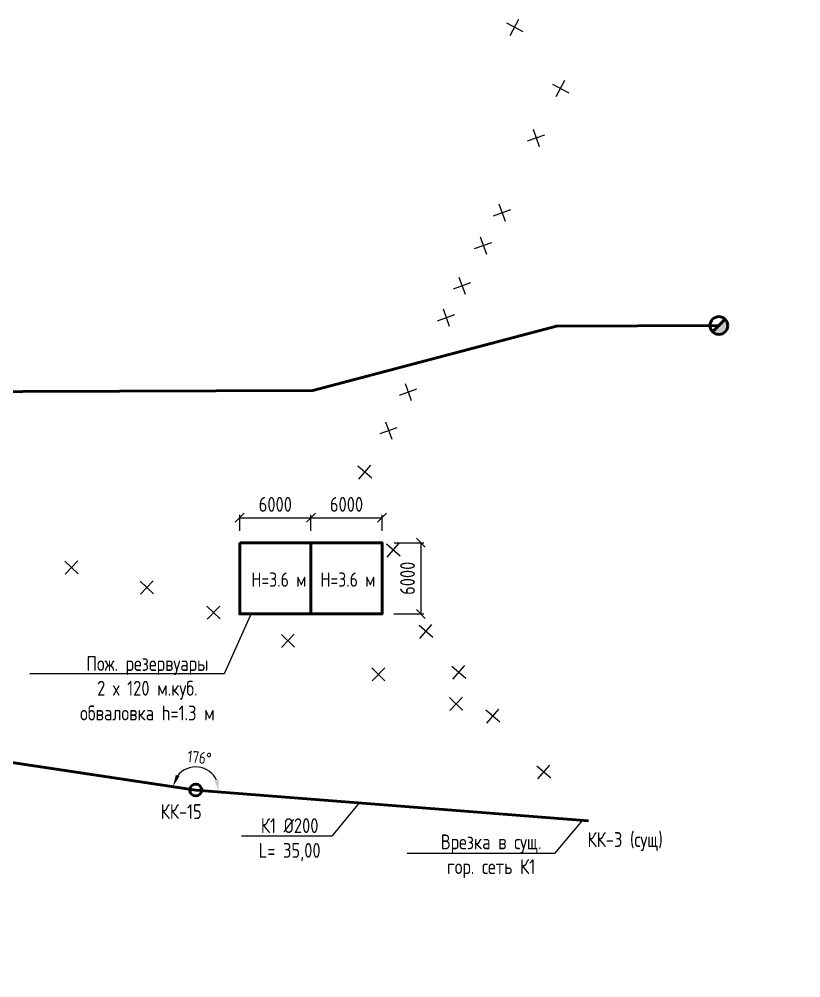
# Model space of a CAD drawing. Header units: millimetres. Extents: x 1085 to 5206446910, y 759 to 4926415281.
# Drawn here: x 5202985724 to 5203051599, y 4926199776 to 4926280534 of the extents above; entities that cross this region are included whole.
import ezdxf
from ezdxf import colors
from ezdxf.entities.mleader import LeaderData, LeaderLine
from ezdxf.math import Vec2, Vec3

# ---------------------------------------------------------------- set-up
doc = ezdxf.new("R2010")
doc.units = ezdxf.units.MM
for name, color, linetype, lineweight in [('!В1', 150, 'Continuous', 50), ('!К1', 30, 'Continuous', 50), ('!К1_Метки', 30, 'Continuous', 9), ('Text blocks_Ном._пера__28', 7, 'Continuous', 13)]:
    doc.layers.add(name, color=color, linetype=linetype, lineweight=lineweight)
doc.layers.add('Выноски', color=7, linetype='Continuous')
doc.styles.add('GOST 2.304', font='GOST_0.TTF')
doc.styles.get("Standard").update_dxf_attribs({"font": 'GOST_0.TTF'})
doc.dimstyles.new('ISO-25', dxfattribs={"dimtxt": 2.5, "dimasz": 2.5, "dimexe": 1.25, "dimexo": 0.625, "dimtad": 1, "dimtxsty": 'Standard', "dimcen": 2.5, "dimadec": 0, "dimazin": 0, "dimtfac": 1, "dimtmove": 0, "dimatfit": 3, "dimfxl": 1, "dimarcsym": 0})
doc.dimstyles.new('STANDARD$0', dxfattribs={"dimscale": 100, "dimtxt": 2.5, "dimasz": 1, "dimexe": 0.5, "dimexo": 2, "dimgap": 1, "dimtad": 1, "dimdec": 0, "dimzin": 0, "dimdsep": 46, "dimtxsty": 'Standard', "dimblk1": 'OBLIQUE', "dimblk2": 'OBLIQUE', "dimsah": 1, "dimcen": 2, "dimadec": 0, "dimazin": 0, "dimtfac": 1, "dimtdec": 4, "dimtofl": 0, "dimtmove": 2, "dimatfit": 3, "dimldrblk": 'OBLIQUE', "dimfxl": 1, "dimtolj": 1, "dimtzin": 0, "dimarcsym": 0})

# ---------------------------------------------------------------- blocks, each defined once
blk = doc.blocks.new('_None')
blk = doc.blocks.new('*D35')
at = {"color": 0, "lineweight": -2, "transparency": 16777216}
blk.add_arc((5202931457.123209, 4926225979.044645), 2197.946237, 17.7594748845, 126.2104216136, dxfattribs=at)
at = {"color": 0, "transparency": 16777216}
for points in [[(5202930285.149586, 4926227643.912034), (5202930032.212642, 4926227861.015727), (5202929507.370034, 4926226993.653049)], [(5202933716.454515, 4926226662.862846), (5202933384.199757, 4926226636.069439), (5202933630.707358, 4926225652.701867)]]:
    blk.add_solid(points, dxfattribs=at)
at = {"color": 0, "transparency": 16777216, "insert": (5202932388.154369, 4926228841.904671), "char_height": 1000, "attachment_point": 5, "rotation": 341.9849482494, "style": 'GOST 2.304'}
blk.add_mtext('161°', dxfattribs=at)
blk = doc.blocks.new('*D36')
at = {"color": 0, "lineweight": -2, "transparency": 16777216}
blk.add_arc((5202966032.381664, 4926220787.901754), 2329.809876, 16.2466383343, 84.9689285736, dxfattribs=at)
at = {"color": 0, "transparency": 16777216}
for points in [[(5202966258.051643, 4926222943.442652), (5202966215.341537, 4926223274.028432), (5202965244.93925, 4926222980.605223)], [(5202968435.443304, 4926221450.921308), (5202968102.863784, 4926221428.516532), (5202968336.367872, 4926220441.98036)]]:
    blk.add_solid(points, dxfattribs=at)
at = {"color": 0, "transparency": 16777216, "insert": (5202968026.571747, 4926223216.341021), "char_height": 1000, "attachment_point": 5, "rotation": 320.6077834532, "style": 'GOST 2.304'}
blk.add_mtext('118°', dxfattribs=at)
blk = doc.blocks.new('*D37')
at = {"color": 0, "lineweight": -2, "transparency": 16777216}
blk.add_arc((5203000607.640118, 4926215596.758862), 1946.558777, 25.2871092558, 141.693292792, dxfattribs=at)
at = {"color": 0, "transparency": 16777216}
for points in [[(5202999233.100928, 4926216737.122165), (5202998927.235122, 4926216869.625826), (5202998682.657043, 4926215885.776578)], [(5203002531.604021, 4926216458.335414), (5203002203.750091, 4926216398.144787), (5203002548.248934, 4926215444.678308)]]:
    blk.add_solid(points, dxfattribs=at)
at = {"color": 0, "transparency": 16777216, "insert": (5203000920.443267, 4926218338.028554), "char_height": 1000, "attachment_point": 5, "rotation": 353.4902010233, "style": 'GOST 2.304'}
blk.add_mtext('176°', dxfattribs=at)
blk = doc.blocks.new('_Oblique')
at = {"color": 0, "linetype": 'ByBlock', "lineweight": -2}
blk.add_line((-0.5, -0.5), (0.5, 0.5), dxfattribs=at)
blk = doc.blocks.new('*D38')
at = {"color": 0, "lineweight": -2, "transparency": 16777216}
for p, q in [((5203004311.912976, 4926237433.917212), (5203004311.912976, 4926238786.825812)), ((5203010311.912976, 4926237433.917212), (5203010311.912976, 4926238786.825812)), ((5203004311.912976, 4926238536.825812), (5203010311.912976, 4926238536.825812))]:
    blk.add_line(p, q, dxfattribs=at)
at = {"color": 0, "lineweight": -2, "transparency": 16777216, "xscale": 750.0000000000001, "yscale": 750.0000000000001, "zscale": 750.0000000000001, "rotation": 180}
blk.add_blockref('_Oblique', (5203004311.912976, 4926238536.825812), dxfattribs=at)
at = {"color": 0, "lineweight": -2, "transparency": 16777216, "xscale": 750.0000000000001, "yscale": 750.0000000000001, "zscale": 750.0000000000001}
blk.add_blockref('_Oblique', (5203010311.912976, 4926238536.825812), dxfattribs=at)
at = {"color": 0, "transparency": 16777216, "insert": (5203007311.912976, 4926239661.825812), "char_height": 1250, "attachment_point": 5, "style": 'GOST 2.304'}
blk.add_mtext('\\A1;6000', dxfattribs=at)
blk = doc.blocks.new('*D20')
at = {"color": 0, "lineweight": -2, "transparency": 16777216}
for p, q in [((5203010311.912976, 4926237433.917212), (5203010311.912976, 4926238786.825812)), ((5203016311.912976, 4926237433.917212), (5203016311.912976, 4926238786.825812)), ((5203010311.912976, 4926238536.825812), (5203016311.912976, 4926238536.825812))]:
    blk.add_line(p, q, dxfattribs=at)
at = {"color": 0, "lineweight": -2, "transparency": 16777216, "xscale": 750.0000000000001, "yscale": 750.0000000000001, "zscale": 750.0000000000001, "rotation": 180}
blk.add_blockref('_Oblique', (5203010311.912976, 4926238536.825812), dxfattribs=at)
at = {"color": 0, "lineweight": -2, "transparency": 16777216, "xscale": 750.0000000000001, "yscale": 750.0000000000001, "zscale": 750.0000000000001}
blk.add_blockref('_Oblique', (5203016311.912976, 4926238536.825812), dxfattribs=at)
at = {"color": 0, "transparency": 16777216, "insert": (5203013311.912976, 4926239661.825812), "char_height": 1250, "attachment_point": 5, "style": 'GOST 2.304'}
blk.add_mtext('\\A1;6000', dxfattribs=at)
blk = doc.blocks.new('*D21')
at = {"color": 0, "lineweight": -2, "transparency": 16777216}
for p, q in [((5203017316.237535, 4926236433.917212), (5203019827.226944, 4926236433.917212)), ((5203019577.226944, 4926236433.917212), (5203019577.226944, 4926230433.917212)), ((5203017311.912976, 4926230433.917212), (5203019827.226944, 4926230433.917212))]:
    blk.add_line(p, q, dxfattribs=at)
at = {"color": 0, "lineweight": -2, "transparency": 16777216, "xscale": 750.0000000000001, "yscale": 750.0000000000001, "zscale": 750.0000000000001}
for p, rotation in [((5203019577.226944, 4926236433.917212), 90), ((5203019577.226944, 4926230433.917212), 270)]:
    blk.add_blockref('_Oblique', p, dxfattribs=dict(at, rotation=rotation))
at = {"color": 0, "transparency": 16777216, "insert": (5203018452.226943, 4926233433.917213), "char_height": 1250, "attachment_point": 5, "rotation": 90, "style": 'GOST 2.304'}
blk.add_mtext('\\A1;6000', dxfattribs=at)

msp = doc.modelspace()

# ---------------------------------------------------------------- hatches: boundary and pattern name
at = {"layer": '!В1'}
h = msp.add_hatch(dxfattribs=at)
h.set_pattern_fill('ANGLE', color=256)
h.set_pattern_definition([(0, (478568.408, 39165.6764), (0, 6.985), [5.08, -1.905]), (90, (478568.408, 39165.6764), (-6.985, 4e-16), [5.08, -1.905])])
h.paths.add_polyline_path([(5203045443.89884, 4926254725.32474, 0.2011872754), (5203045219.568576, 4926255260.274578), (5203044168.229104, 4926254190.374903, 0.6650193029)])

# ---------------------------------------------------------------- linework, layer by layer
msp.add_line((5203045219.568576, 4926255260.274578, 76599), (5203044168.229104, 4926254190.374903, 76599), dxfattribs=at)
at = {"layer": '!В1', "elevation": 76599}
msp.add_lwpolyline([(5203044693.89884, 4926254725.32474), (5203030994.651266, 4926254680.025963), (5203010484.405536, 4926249259.480458), (5202953422.898839, 4926249046.361678)], dxfattribs=at)
at = {"layer": '!В1', "color": 5, "elevation": -72000}
for points in [[(5203004311.912976, 4926236433.917212), (5203010311.912976, 4926236433.917212), (5203010311.912976, 4926230433.917212), (5203004311.912976, 4926230433.917212)], [(5203010311.912976, 4926236433.917212), (5203016311.912976, 4926236433.917212), (5203016311.912976, 4926230433.917212), (5203010311.912976, 4926230433.917212)]]:
    msp.add_lwpolyline(points, close=True, dxfattribs=at)
at = {"layer": '!В1'}
msp.add_circle((5203044693.89884, 4926254725.32474, 76599), 750, dxfattribs=at)
at = {"layer": '!К1'}
msp.add_lwpolyline([(5202896015.178093, 4926244422.248544), (5202931457.12321, 4926225979.044645), (5203000607.640118, 4926215596.758862), (5203033700.89884, 4926213003.324741)], dxfattribs=at)
msp.add_circle((5203000607.640118, 4926215596.758862), 500, dxfattribs=at)
for p, q in [((5203026796.512612, 4926280213.682418, 65184), (5203028161.285067, 4926279488.967059, 65184)), ((5203027116.541162, 4926279168.938513, 65184), (5203027841.256517, 4926280533.710966, 65184)), ((5203030670.081955, 4926275064.301155), (5203032034.854409, 4926274339.585796)), ((5203030990.110504, 4926274019.55725), (5203031714.82586, 4926275384.329703)), ((5203029033.690957, 4926271266.858917), (5203029557.091032, 4926269812.944008)), ((5203028568.433541, 4926270278.201426), (5203030022.348449, 4926270801.601501)), ((5203026157.948435, 4926264967.357808), (5203026681.34851, 4926263513.442899)), ((5203025692.691019, 4926263978.700316), (5203027146.605927, 4926264502.100392)), ((5203024572.14639, 4926262198.447799), (5203025095.546465, 4926260744.532889)), ((5203024106.888974, 4926261209.790307), (5203025560.803882, 4926261733.190383)), ((5203022320.73932, 4926257821.929071), (5203023774.654227, 4926258345.329147)), ((5203022785.996736, 4926258810.586563), (5203023309.396811, 4926257356.671654)), ((5203021447.140754, 4926256124.296018), (5203021970.540829, 4926254670.381108)), ((5203020981.883338, 4926255135.638526), (5203022435.798245, 4926255659.038602)), ((5203017776.939469, 4926248866.875347), (5203019230.854377, 4926249390.275423)), ((5203018242.196885, 4926249855.532839), (5203018765.59696, 4926248401.617929)), ((5203016135.051936, 4926245617.641573), (5203017588.966844, 4926246141.041649)), ((5203016600.309352, 4926246606.299065), (5203017123.709427, 4926245152.384155)), ((5203015436.361612, 4926241863.239191), (5203014271.815804, 4926242878.940553)), ((5203014346.238028, 4926241788.816966), (5203015361.939392, 4926242953.362777)), ((5203017835.644948, 4926235287.967447, 80266), (5203016671.099139, 4926236303.668809, 80266)), ((5203016745.521363, 4926235213.545222, 80266), (5203017761.222728, 4926236378.091033, 80266)), ((5202989581.219987, 4926234876.521381), (5202990687.909615, 4926233798.071442)), ((5202989595.339831, 4926233783.951599), (5202990673.789771, 4926234890.641224)), ((5202995930.928781, 4926233191.643715), (5202997037.618408, 4926232113.193775)), ((5202995945.048625, 4926232099.073933), (5202997023.498565, 4926233205.763557)), ((5203001544.999874, 4926231084.411255), (5203002651.689502, 4926230005.961315)), ((5203001559.119719, 4926229991.841473), (5203002637.569658, 4926231098.531097)), ((5203020585.022487, 4926228442.474061, 66000), (5203019420.476678, 4926229458.175423, 66000)), ((5203019494.898902, 4926228368.051836, 66000), (5203020510.600266, 4926229532.597647, 66000)), ((5203007818.516334, 4926228707.557222), (5203008925.205961, 4926227629.107283)), ((5203007832.636178, 4926227614.98744), (5203008911.086118, 4926228721.677065)), ((5203015447.532918, 4926225878.939837), (5203016554.222546, 4926224800.489897)), ((5203015461.652762, 4926224786.370054), (5203016540.102702, 4926225893.059679)), ((5203023353.210899, 4926225000.670845), (5203022188.665091, 4926226016.372207)), ((5203022263.087315, 4926224926.24862), (5203023278.788679, 4926226090.794431)), ((5203021992.710644, 4926223395.603842), (5203023099.400271, 4926222317.153902)), ((5203022006.830488, 4926222303.03406), (5203023085.280428, 4926223409.723684)), ((5203026228.219688, 4926221315.818649), (5203025063.67388, 4926222331.520011)), ((5203025138.096104, 4926221241.396424), (5203026153.797468, 4926222405.942235)), ((5203030524.301125, 4926216603.441372), (5203029359.755316, 4926217619.142734)), ((5203029434.17754, 4926216529.019147), (5203030449.878904, 4926217693.564958))]:
    msp.add_line(p, q)

# ---------------------------------------------------------------- texts
at = {"layer": '!К1_Метки', "insert": (5203033622.551693, 4926212049.913533), "char_height": 1250, "attachment_point": 1, "bg_fill": 3, "box_fill_scale": 1.2, "bg_fill_color": 256, "bg_fill_transparency": 0}
msp.add_mtext_dynamic_manual_height_columns('КК-3 (сущ)', width=7541.50525379, gutter_width=12.5, heights=[0], dxfattribs=at)
at = {"layer": 'Text blocks_Ном._пера__28', "style": 'GOST 2.304'}
for p in [(5203005298.629652, 4926232722.920566, 5500), (5203011116.836439, 4926232722.920566, 5500)]:
    msp.add_text('H=3.6 м', height=1200, dxfattribs=at).set_placement(p)

# ---------------------------------------------------------------- dimensions: what is measured, and where the dimension line sits
for base, line2, picture, middle in [((5202966816.859179, 4926222981.667714), ((5202956422.89885, 4926247546.361678, 76599), (5202966032.381664, 4926220787.901753)), '*D36', (5202968026.571748, 4926223216.341022)), ((5202933007.401577, 4926227537.121872), ((5202896015.178093, 4926244422.248544), (5202931457.12321, 4926225979.044645)), '*D35', (5202932388.154369, 4926228841.90467))]:
    dim = msp.add_angular_dim_2l(base=base, line1=((5202931457.12321, 4926225979.044645), (5203000607.640118, 4926215596.758862)), line2=line2, dimstyle='ISO-25', override={"dimscale": 500, "dimtxt": 2, "dimasz": 2, "dimtxsty": 'GOST 2.304'})
    dim.commit()
    dim.dimension.update_dxf_attribs({"geometry": picture, "text_midpoint": middle})
for base, p1, p2, picture, middle in [((5203010311.912976, 4926238536.825812), (5203004311.912976, 4926236433.917212, -72000), (5203010311.912976, 4926236433.917212, -72000), '*D38', (5203007311.912976, 4926239661.825812)), ((5203016311.912976, 4926238536.825812), (5203010311.912976, 4926236433.917212, -72000), (5203016311.912976, 4926236433.917212, -72000), '*D20', (5203013311.912976, 4926239661.825812))]:
    dim = msp.add_linear_dim(base=base, p1=p1, p2=p2, dimstyle='STANDARD$0', override={"dimscale": 500, "dimasz": 1.5, "dimtxsty": 'GOST 2.304'})
    dim.commit()
    dim.dimension.update_dxf_attribs({"geometry": picture, "text_midpoint": middle})
dim = msp.add_linear_dim(base=(5203019577.226944, 4926230433.917212), p1=(5203016316.237535, 4926236433.917212, -72000), p2=(5203016311.912976, 4926230433.917212, -72000), angle=90, dimstyle='STANDARD$0', override={"dimscale": 500, "dimasz": 1.5, "dimtxsty": 'GOST 2.304'})
dim.commit()
dim.dimension.update_dxf_attribs({"geometry": '*D21', "text_midpoint": (5203018452.226943, 4926233433.917213)})

# ---------------------------------------------------------------- leaders
at = {"layer": 'Выноски', "color": 0, "lineweight": -2}
ml = msp.add_multileader_mtext('Standard', dxfattribs=at)
ml.set_content('{\\C0;PE-100 SDR-11\\P%%C20, L=13.00}', color=5, style='GOST 2.304')
ml.set_leader_properties(lineweight=-3)
ml.set_arrow_properties(name='NONE')
ml.build(insert=Vec2(0, 0))
ml.multileader.update_dxf_attribs({"text_left_attachment_type": 6, "text_right_attachment_type": 6, "dogleg_length": 1, "arrow_head_size": 1250, "scale": 500})
ctx = ml.context
ctx.base_point, ctx.scale, ctx.char_height, ctx.arrow_head_size, ctx.landing_gap_size, ctx.plane_origin = Vec3(5202497745.831839, 4926259966.784334, 76901), 500, 1250, 1250, 900, Vec3(5202506874.334595, 4926234896.433481, 76901)
ctx.left_attachment, ctx.right_attachment, ctx.text_align_type = 6, 6, 1
notes = []
notes.append((ctx, [(0, (1, 1, 0), (5202497645.984073, 4926259966.784334, 76901), (1, 0), 99.847766, [(1, [(5202492296.676677, 4926249026.82474, 76901)], 0, [])])]))
ctx.mtext.insert, ctx.mtext.width, ctx.mtext.alignment, ctx.mtext.flow_direction = Vec3(5202503110.117553, 4926261466.784334, 76901), 13801.5188085, 2, 5
ml = msp.add_multileader_mtext('Standard', dxfattribs=at)
ml.set_content('{\\C0;%%C50 на полив }', color=5, style='GOST 2.304')
ml.set_leader_properties(lineweight=-3)
ml.set_arrow_properties(name='NONE')
ml.build(insert=Vec2(0, 0))
ml.multileader.update_dxf_attribs({"text_left_attachment_type": 6, "text_right_attachment_type": 6, "dogleg_length": 1, "arrow_head_size": 1250, "scale": 500})
ctx = ml.context
ctx.base_point, ctx.scale, ctx.char_height, ctx.arrow_head_size, ctx.landing_gap_size, ctx.plane_origin = Vec3(5202502467.795127, 4926253257.75806, 75500), 500, 1250, 1250, 900, Vec3(5202499685.594831, 4926231414.375517, 75500)
ctx.left_attachment, ctx.right_attachment, ctx.text_align_type = 6, 6, 1
notes.append((ctx, [(0, (1, 1, 0), (5202502367.947361, 4926253257.75806, 75500), (1, 0), 99.847766, [(1, [(5202500292.176677, 4926250958.334451, 75500)], 0, [])])]))
ctx.mtext.insert, ctx.mtext.width, ctx.mtext.alignment, ctx.mtext.flow_direction = Vec3(5202507486.545127, 4926254757.75806, 75500), 12049.72032438, 2, 5
ml = msp.add_multileader_mtext('Standard', dxfattribs=at)
ml.set_content('{\\C0;ВК-2 %%C1500}', color=5, style='GOST 2.304')
ml.set_leader_properties(lineweight=-3)
ml.set_arrow_properties(name='NONE')
ml.build(insert=Vec2(0, 0))
ml.multileader.update_dxf_attribs({"text_left_attachment_type": 6, "text_right_attachment_type": 6, "dogleg_length": 1, "arrow_head_size": 1250, "scale": 500})
ctx = ml.context
ctx.base_point, ctx.scale, ctx.char_height, ctx.arrow_head_size, ctx.landing_gap_size, ctx.plane_origin = Vec3(5202502467.795127, 4926250412.931734, 75500), 500, 1250, 1250, 900, Vec3(5202499685.594831, 4926228569.549191, 75500)
ctx.left_attachment, ctx.right_attachment, ctx.text_align_type = 6, 6, 1
notes.append((ctx, [(0, (1, 1, 0), (5202502367.947361, 4926250412.931734, 75500), (1, 0), 99.847766, [(1, [(5202500476.533503, 4926249573.695511, 75500)], 0, [])])]))
ctx.mtext.insert, ctx.mtext.width, ctx.mtext.alignment, ctx.mtext.flow_direction = Vec3(5202506947.705841, 4926251912.931734, 75500), 12049.72032438, 2, 5
ml = msp.add_multileader_mtext('Standard', dxfattribs=at)
ml.set_content('{\\C0;PE-100 SDR-11\\P%%C15, L=7.43}', color=5, style='GOST 2.304')
ml.set_leader_properties(lineweight=-3)
ml.set_arrow_properties(name='NONE')
ml.build(insert=Vec2(0, 0))
ml.multileader.update_dxf_attribs({"text_left_attachment_type": 6, "text_right_attachment_type": 6, "dogleg_length": 1, "arrow_head_size": 1250, "scale": 500})
ctx = ml.context
ctx.base_point, ctx.scale, ctx.char_height, ctx.arrow_head_size, ctx.landing_gap_size, ctx.plane_origin = Vec3(5202501899.008162, 4926246494.307973, 75950.5), 500, 1250, 1250, 900, Vec3(5202514869.834595, 4926231921.781995, 75950.5)
ctx.left_attachment, ctx.right_attachment, ctx.text_align_type = 6, 6, 1
notes.append((ctx, [(0, (1, 1, 0), (5202501799.160397, 4926246494.307973, 75950.5), (1, 0), 99.847766, [(1, [(5202500292.176677, 4926246052.173254, 75950.5)], 0, [])])]))
ctx.mtext.insert, ctx.mtext.width, ctx.mtext.alignment, ctx.mtext.flow_direction = Vec3(5202507263.293877, 4926247994.307973, 75950.5), 13801.5188085, 2, 5
ml = msp.add_multileader_mtext('Standard', dxfattribs=at)
ml.set_content('{\\C0;Ввод В1 %%C15\\Pв кафе}', color=5, style='GOST 2.304')
ml.set_leader_properties(lineweight=-3)
ml.set_arrow_properties(name='NONE')
ml.build(insert=Vec2(0, 0))
ml.multileader.update_dxf_attribs({"text_left_attachment_type": 6, "text_right_attachment_type": 6, "dogleg_length": 1, "arrow_head_size": 1250, "scale": 500})
ctx = ml.context
ctx.base_point, ctx.scale, ctx.char_height, ctx.arrow_head_size, ctx.landing_gap_size, ctx.plane_origin = Vec3(5202510555.880959, 4926241043.402743, 72450.5), 500, 1250, 1250, 900, Vec3(5202499420.00638, 4926224924.756683, 72450.5)
ctx.left_attachment, ctx.right_attachment, ctx.text_align_type = 6, 6, 1
notes.append((ctx, [(0, (1, 1, 0), (5202510456.033193, 4926241043.402743, 72450.5), (1, 0), 99.847766, [(1, [(5202500292.176677, 4926243009.32474, 72450.5)], 0, [])])]))
ctx.mtext.insert, ctx.mtext.width, ctx.mtext.alignment, ctx.mtext.flow_direction = Vec3(5202515161.238101, 4926242649.652743, 72450.5), 13801.5188085, 2, 5
ml = msp.add_multileader_mtext('Standard', dxfattribs=at)
ml.set_content('{\\C0;Пож. резервуары\\P2 х 120 м.куб.}', color=5, style='GOST 2.304')
ml.set_leader_properties(lineweight=-3)
ml.set_arrow_properties(name='NONE')
ml.build(insert=Vec2(0, 0))
ml.multileader.update_dxf_attribs({"text_left_attachment_type": 6, "text_right_attachment_type": 6, "dogleg_length": 1, "arrow_head_size": 1250, "scale": 500})
ctx = ml.context
ctx.base_point, ctx.scale, ctx.char_height, ctx.arrow_head_size, ctx.landing_gap_size, ctx.plane_origin = Vec3(5202525632.727793, 4926222182.799261, 72450.5), 500, 1250, 1250, 900, Vec3(5202517427.210357, 4926206064.153201, 72450.5)
ctx.left_attachment, ctx.right_attachment, ctx.text_align_type = 6, 6, 1
notes.append((ctx, [(1, (1, 1, 0), (5202537711.146987, 4926222182.799261, 72450.5), (-1, 0), 99.847766, [(1, [(5202539142.332553, 4926230531.798898, 72450.5)], 0, [])])]))
ctx.mtext.insert, ctx.mtext.width, ctx.mtext.alignment, ctx.mtext.flow_direction = Vec3(5202531622.013507, 4926223789.049261, 72450.5), 13801.5188085, 2, 5
ml = msp.add_multileader_mtext('Standard', dxfattribs=at)
ml.set_content('{\\C0;Пож. резервуары\\P2 х 120 м.куб.\\Pобваловка h=1.3 м}', color=5, style='GOST 2.304')
ml.set_leader_properties(lineweight=-3)
ml.set_arrow_properties(name='NONE')
ml.build(insert=Vec2(0, 0))
ml.multileader.update_dxf_attribs({"text_left_attachment_type": 6, "text_right_attachment_type": 6, "dogleg_length": 1, "arrow_head_size": 1250, "scale": 500})
ctx = ml.context
ctx.base_point, ctx.scale, ctx.char_height, ctx.arrow_head_size, ctx.landing_gap_size, ctx.plane_origin = Vec3(5202990161.860375, 4926225378.956623, 72450.5), 500, 1250, 1250, 900, Vec3(5202983586.43252, 4926206064.153201, 72450.5)
ctx.left_attachment, ctx.right_attachment, ctx.text_align_type = 6, 6, 1
notes.append((ctx, [(1, (1, 1, 0), (5203002999.208141, 4926225378.956623, 72450.5), (-1, 0), 99.847766, [(1, [(5203005301.554716, 4926230531.798898, 72450.5)], 0, [])])]))
ctx.mtext.insert, ctx.mtext.width, ctx.mtext.alignment, ctx.mtext.flow_direction = Vec3(5202996530.610375, 4926226878.956623, 72450.5), 13801.5188085, 2, 5
ml = msp.add_multileader_mtext('Standard', dxfattribs=at)
ml.set_content('{\\C0;К1 %%C200\\PL= 35,00}', color=5, style='GOST 2.304')
ml.set_leader_properties(lineweight=-3)
ml.set_arrow_properties(name='NONE')
ml.build(insert=Vec2(0, 0))
ml.multileader.update_dxf_attribs({"text_left_attachment_type": 6, "text_right_attachment_type": 6, "dogleg_length": 1, "arrow_head_size": 1250, "scale": 500})
ctx = ml.context
ctx.base_point, ctx.scale, ctx.char_height, ctx.arrow_head_size, ctx.landing_gap_size, ctx.plane_origin = Vec3(5203005236.236129, 4926211721.776461), 500, 1250, 1250, 900, Vec3(5202994724.830957, 4926183842.322519)
ctx.left_attachment, ctx.right_attachment, ctx.text_align_type = 6, 6, 1
notes.append((ctx, [(1, (1, 1, 0), (5203012063.762466, 4926211721.776461), (-1, 0), 99.847766, [(1, [(5203014391.840418, 4926214516.526308)], 0, [])])]))
ctx.mtext.insert, ctx.mtext.alignment, ctx.mtext.flow_direction = Vec3(5203008518.825415, 4926213221.776461), 2, 5
for ctx, leaders in notes:
    for number, flags, end, landing, length, lines in leaders:
        leader = LeaderData()
        leader.index, (leader.has_last_leader_line, leader.has_dogleg_vector, leader.attachment_direction) = number, flags
        leader.last_leader_point, leader.dogleg_vector, leader.dogleg_length = Vec3(end), Vec3(landing), length
        for number, points, colour, breaks in lines:
            line = LeaderLine()
            line.index, line.vertices, line.color, line.breaks = number, Vec3.list(points), colors.encode_raw_color(colour), breaks
            leader.lines.append(line)
        ctx.leaders.append(leader)

# ---------------------------------------------------------------- next in the draw order: texts
at = {"layer": '!К1_Метки', "insert": (5202997644.121272, 4926214406.801445), "char_height": 1250, "attachment_point": 1, "bg_fill": 3, "box_fill_scale": 1.2, "bg_fill_color": 256, "bg_fill_transparency": 0}
msp.add_mtext_dynamic_manual_height_columns('КК-15', width=3024.45518303, gutter_width=12.5, heights=[0], dxfattribs=at)

# ---------------------------------------------------------------- next in the draw order: leaders
at = {"layer": 'Выноски', "color": 0, "lineweight": -2}
ml = msp.add_multileader_mtext('Standard', dxfattribs=at)
ml.set_content('{\\C0;Врезка в сущ.\\Pгор. сеть К1}', color=5, style='GOST 2.304')
ml.set_leader_properties(lineweight=-3)
ml.set_arrow_properties(name='NONE')
ml.build(insert=Vec2(0, 0))
ml.multileader.update_dxf_attribs({"text_left_attachment_type": 6, "text_right_attachment_type": 6, "dogleg_length": 1, "arrow_head_size": 1250, "scale": 500})
ctx = ml.context
ctx.base_point, ctx.scale, ctx.char_height, ctx.arrow_head_size, ctx.landing_gap_size, ctx.plane_origin = Vec3(5203020244.884777, 4926210247.811772), 500, 1250, 1250, 900, Vec3(5203013511.158176, 4926182368.357831)
ctx.left_attachment, ctx.right_attachment, ctx.text_align_type = 6, 6, 1
notes = []
notes.append((ctx, [(1, (1, 1, 0), (5203030850.089685, 4926210247.811772), (-1, 0), 99.847766, [(1, [(5203033178.167637, 4926213042.56162)], 0, [])])]))
ctx.mtext.insert, ctx.mtext.alignment, ctx.mtext.flow_direction = Vec3(5203025497.563349, 4926211854.061772), 2, 5
for ctx, leaders in notes:
    for number, flags, end, landing, length, lines in leaders:
        leader = LeaderData()
        leader.index, (leader.has_last_leader_line, leader.has_dogleg_vector, leader.attachment_direction) = number, flags
        leader.last_leader_point, leader.dogleg_vector, leader.dogleg_length = Vec3(end), Vec3(landing), length
        for number, points, colour, breaks in lines:
            line = LeaderLine()
            line.index, line.vertices, line.color, line.breaks = number, Vec3.list(points), colors.encode_raw_color(colour), breaks
            leader.lines.append(line)
        ctx.leaders.append(leader)

# ---------------------------------------------------------------- next in the draw order: dimensions: what is measured, and where the dimension line sits
dim = msp.add_angular_dim_2l(base=(5202999852.882209, 4926217391.036313), line1=((5203000607.640118, 4926215596.758862), (5203033700.89884, 4926213003.324741)), line2=((5202931457.12321, 4926225979.044645), (5203000607.640118, 4926215596.758862)), dimstyle='ISO-25', override={"dimscale": 500, "dimtxt": 2, "dimasz": 2, "dimtxsty": 'GOST 2.304'})
dim.commit()
dim.dimension.update_dxf_attribs({"geometry": '*D37', "text_midpoint": (5203000920.443268, 4926218338.028555)})

doc.saveas('drawing.dxf')
